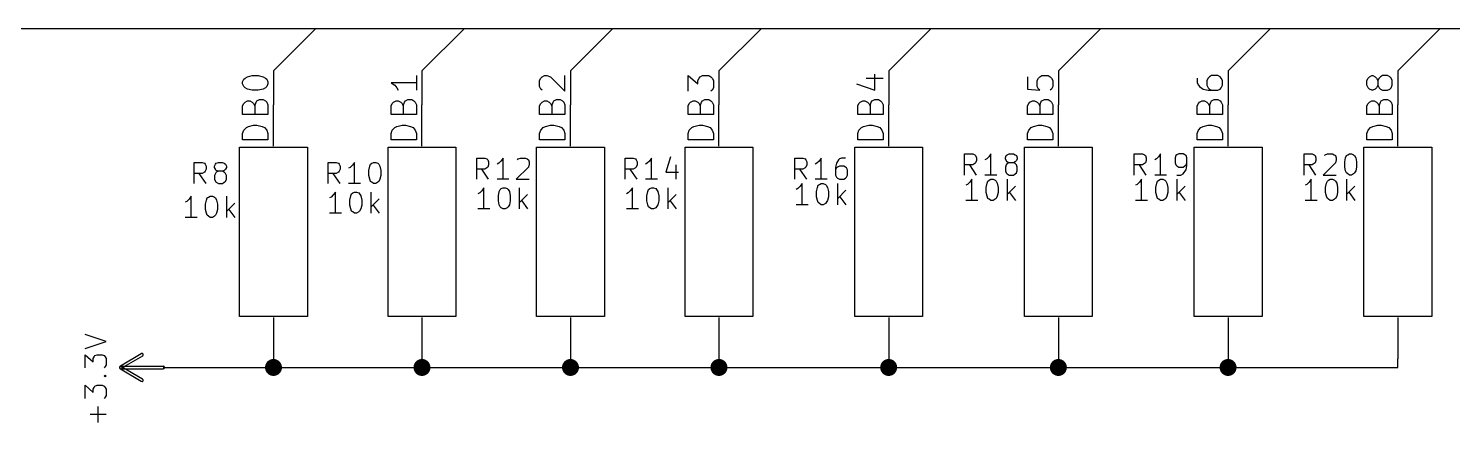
# Model space of a CAD drawing. Extents: x 12 to 829, y -582 to -12.
# Drawn here: x 135.2 to 220.4, y -56.6 to -33 of the extents above; entities that cross this region are included whole.
import ezdxf

# ---------------------------------------------------------------- set-up
doc = ezdxf.new("R2010")
doc.units = 0
doc.header["$MEASUREMENT"] = 0
doc.layers.add('BLACK', color=7, linetype='CONTINUOUS')

msp = doc.modelspace()

# ---------------------------------------------------------------- linework, layer by layer
at = {"layer": 'Black'}
for p, q in [((132.08, -33.02), (251.46, -33.02)), ((149.86, -35.56), (152.4, -33.02)), ((158.75, -35.56), (161.29, -33.02)), ((167.64, -35.56), (170.18, -33.02)), ((176.53, -35.56), (179.07, -33.02)), ((186.69, -35.56), (189.23, -33.02)), ((196.85, -35.56), (199.39, -33.02)), ((207.01, -35.56), (209.55, -33.02)), ((217.17, -35.56), (219.71, -33.02)), ((149.86, -35.56), (149.86, -37.592)), ((158.75, -35.56), (158.75, -37.592)), ((167.64, -35.56), (167.64, -37.592)), ((176.53, -35.56), (176.53, -37.592)), ((185.852, -36.7284), (185.852, -35.7632)), ((186.69, -35.56), (186.69, -37.592)), ((196.85, -35.56), (196.85, -37.592)), ((207.01, -35.56), (207.01, -37.592)), ((217.17, -35.56), (217.17, -37.592)), ((148.006, -36.2204), (148.082, -36.068)), ((148.006, -36.3474), (148.006, -36.2204)), ((148.082, -36.4998), (148.006, -36.3474)), ((148.082, -36.068), (148.158, -35.9918)), ((148.158, -36.576), (148.082, -36.4998)), ((148.158, -35.9918), (148.311, -35.9156)), ((148.311, -36.6522), (148.158, -36.576)), ((148.311, -35.9156), (148.59, -35.8394)), ((148.59, -36.7284), (148.311, -36.6522)), ((148.59, -35.8394), (148.946, -35.8394)), ((148.946, -35.8394), (149.25, -35.9156)), ((149.25, -36.6522), (148.946, -36.7284)), ((149.25, -35.9156), (149.377, -35.9918)), ((149.377, -36.576), (149.25, -36.6522)), ((149.377, -35.9918), (149.454, -36.068)), ((149.454, -36.4998), (149.377, -36.576)), ((149.454, -36.068), (149.53, -36.2204)), ((149.53, -36.3474), (149.454, -36.4998)), ((149.53, -36.2204), (149.53, -36.3474)), ((158.42, -36.2712), (156.896, -36.2712)), ((156.896, -36.2712), (157.124, -36.4236)), ((157.124, -36.4236), (157.251, -36.576)), ((157.251, -36.576), (157.328, -36.7284)), ((158.42, -35.8394), (158.42, -36.7284)), ((165.786, -36.1442), (165.862, -35.9918)), ((165.786, -36.4998), (165.786, -36.1442)), ((165.862, -36.6522), (165.786, -36.4998)), ((165.862, -35.9918), (165.938, -35.9156)), ((165.938, -36.7284), (165.862, -36.6522)), ((165.938, -35.9156), (166.091, -35.8394)), ((166.091, -35.8394), (166.218, -35.8394)), ((166.218, -35.8394), (166.446, -35.9156)), ((166.446, -35.9156), (167.31, -36.7792)), ((167.31, -36.7792), (167.31, -35.8394)), ((174.676, -36.7792), (174.676, -35.8394)), ((174.676, -35.8394), (175.26, -36.3474)), ((175.26, -36.1442), (175.336, -35.9918)), ((175.26, -36.3474), (175.26, -36.1442)), ((175.336, -35.9918), (175.412, -35.9156)), ((175.412, -35.9156), (175.539, -35.8394)), ((175.539, -35.8394), (175.92, -35.8394)), ((175.92, -35.8394), (176.047, -35.9156)), ((176.047, -35.9156), (176.124, -35.9918)), ((176.124, -35.9918), (176.2, -36.1442)), ((176.2, -36.576), (176.124, -36.7284)), ((176.2, -36.1442), (176.2, -36.576)), ((184.76, -36.3474), (185.852, -36.7284)), ((185.344, -35.9918), (186.36, -35.9918)), ((194.996, -35.9156), (194.996, -36.6522)), ((194.996, -36.6522), (195.732, -36.7284)), ((195.58, -36.1442), (195.656, -35.9918)), ((195.58, -36.4998), (195.58, -36.1442)), ((195.656, -36.6522), (195.58, -36.4998)), ((195.656, -35.9918), (195.732, -35.9156)), ((195.732, -36.7284), (195.656, -36.6522)), ((195.732, -35.9156), (195.859, -35.8394)), ((195.859, -35.8394), (196.24, -35.8394)), ((196.24, -35.8394), (196.367, -35.9156)), ((196.367, -35.9156), (196.444, -35.9918)), ((196.444, -36.6522), (196.367, -36.7284)), ((196.444, -35.9918), (196.52, -36.1442)), ((196.52, -36.4998), (196.444, -36.6522)), ((196.52, -36.1442), (196.52, -36.4998)), ((205.156, -35.9918), (205.156, -36.2712)), ((205.156, -36.2712), (205.232, -36.4236)), ((205.232, -36.4236), (205.308, -36.4998)), ((205.308, -36.4998), (205.511, -36.6522)), ((205.511, -36.6522), (205.816, -36.7284)), ((205.816, -35.9918), (205.74, -36.1442)), ((205.74, -36.1442), (205.74, -36.4236)), ((205.74, -36.4236), (205.816, -36.576)), ((205.892, -35.9156), (205.816, -35.9918)), ((205.816, -36.576), (205.892, -36.6522)), ((206.019, -35.8394), (205.892, -35.9156)), ((205.892, -36.6522), (206.019, -36.7284)), ((206.4, -35.8394), (206.019, -35.8394)), ((206.527, -35.9156), (206.4, -35.8394)), ((206.4, -36.7284), (206.527, -36.6522)), ((206.604, -35.9918), (206.527, -35.9156)), ((206.527, -36.6522), (206.604, -36.576)), ((206.68, -36.1442), (206.604, -35.9918)), ((206.604, -36.576), (206.68, -36.4236)), ((206.68, -36.4236), (206.68, -36.1442)), ((215.316, -36.1442), (215.392, -35.9918)), ((215.316, -36.4236), (215.316, -36.1442)), ((215.392, -36.576), (215.316, -36.4236)), ((215.392, -35.9918), (215.468, -35.9156)), ((215.468, -36.6522), (215.392, -36.576)), ((215.468, -35.9156), (215.621, -35.8394)), ((215.621, -36.7284), (215.468, -36.6522)), ((215.621, -35.8394), (215.671, -35.8394)), ((215.671, -35.8394), (215.824, -35.9156)), ((215.824, -36.6522), (215.671, -36.7284)), ((215.824, -35.9156), (215.9, -35.9918)), ((215.9, -36.576), (215.824, -36.6522)), ((215.9, -35.9918), (215.976, -36.1442)), ((215.976, -36.4236), (215.9, -36.576)), ((216.052, -35.9918), (215.976, -36.1442)), ((215.976, -36.1442), (215.976, -36.4236)), ((215.976, -36.4236), (216.052, -36.576)), ((216.129, -35.9156), (216.052, -35.9918)), ((216.052, -36.576), (216.129, -36.6522)), ((216.256, -35.8394), (216.129, -35.9156)), ((216.129, -36.6522), (216.256, -36.7284)), ((216.56, -35.8394), (216.256, -35.8394)), ((216.687, -35.9156), (216.56, -35.8394)), ((216.56, -36.7284), (216.687, -36.6522)), ((216.764, -35.9918), (216.687, -35.9156)), ((216.687, -36.6522), (216.764, -36.576)), ((216.84, -36.1442), (216.764, -35.9918)), ((216.764, -36.576), (216.84, -36.4236)), ((216.84, -36.4236), (216.84, -36.1442)), ((148.082, -37.5158), (148.158, -37.4396)), ((148.158, -37.4396), (148.311, -37.3634)), ((148.311, -37.3634), (148.438, -37.3634)), ((148.438, -37.3634), (148.59, -37.4396)), ((148.946, -36.7284), (148.59, -36.7284)), ((148.59, -37.4396), (148.666, -37.5158)), ((148.742, -37.6682), (148.819, -37.4396)), ((148.819, -37.4396), (148.869, -37.3634)), ((148.869, -37.3634), (149.022, -37.2872)), ((149.022, -37.2872), (149.25, -37.2872)), ((149.25, -37.2872), (149.377, -37.3634)), ((149.377, -37.3634), (149.454, -37.4396)), ((149.454, -37.4396), (149.53, -37.592)), ((156.972, -37.5158), (157.048, -37.4396)), ((157.048, -37.4396), (157.201, -37.3634)), ((157.201, -37.3634), (157.328, -37.3634)), ((157.328, -37.3634), (157.48, -37.4396)), ((157.48, -37.4396), (157.556, -37.5158)), ((157.632, -37.6682), (157.709, -37.4396)), ((157.709, -37.4396), (157.759, -37.3634)), ((157.759, -37.3634), (157.912, -37.2872)), ((157.912, -37.2872), (158.14, -37.2872)), ((158.14, -37.2872), (158.267, -37.3634)), ((158.267, -37.3634), (158.344, -37.4396)), ((158.344, -37.4396), (158.42, -37.592)), ((165.862, -37.5158), (165.938, -37.4396)), ((165.938, -37.4396), (166.091, -37.3634)), ((166.091, -37.3634), (166.218, -37.3634)), ((166.218, -37.3634), (166.37, -37.4396)), ((166.37, -37.4396), (166.446, -37.5158)), ((166.522, -37.6682), (166.599, -37.4396)), ((166.599, -37.4396), (166.649, -37.3634)), ((166.649, -37.3634), (166.802, -37.2872)), ((166.802, -37.2872), (167.03, -37.2872)), ((167.03, -37.2872), (167.157, -37.3634)), ((167.157, -37.3634), (167.234, -37.4396)), ((167.234, -37.4396), (167.31, -37.592)), ((174.752, -37.5158), (174.828, -37.4396)), ((174.828, -37.4396), (174.981, -37.3634)), ((174.981, -37.3634), (175.108, -37.3634)), ((175.108, -37.3634), (175.26, -37.4396)), ((175.26, -37.4396), (175.336, -37.5158)), ((175.412, -37.6682), (175.489, -37.4396)), ((175.489, -37.4396), (175.539, -37.3634)), ((175.539, -37.3634), (175.692, -37.2872)), ((175.692, -37.2872), (175.92, -37.2872)), ((175.92, -37.2872), (176.047, -37.3634)), ((176.124, -36.7284), (176.047, -36.7792)), ((176.047, -37.3634), (176.124, -37.4396)), ((176.124, -37.4396), (176.2, -37.592)), ((184.912, -37.5158), (184.988, -37.4396)), ((184.988, -37.4396), (185.141, -37.3634)), ((185.141, -37.3634), (185.268, -37.3634)), ((185.268, -37.3634), (185.42, -37.4396)), ((185.42, -37.4396), (185.496, -37.5158)), ((185.572, -37.6682), (185.649, -37.4396)), ((185.649, -37.4396), (185.699, -37.3634)), ((185.699, -37.3634), (185.852, -37.2872)), ((185.852, -37.2872), (186.08, -37.2872)), ((186.08, -37.2872), (186.207, -37.3634)), ((186.207, -37.3634), (186.284, -37.4396)), ((186.284, -37.4396), (186.36, -37.592)), ((195.072, -37.5158), (195.148, -37.4396)), ((195.148, -37.4396), (195.301, -37.3634)), ((195.301, -37.3634), (195.428, -37.3634)), ((195.428, -37.3634), (195.58, -37.4396)), ((195.58, -37.4396), (195.656, -37.5158)), ((195.732, -37.6682), (195.809, -37.4396)), ((195.809, -37.4396), (195.859, -37.3634)), ((195.859, -37.3634), (196.012, -37.2872)), ((196.012, -37.2872), (196.24, -37.2872)), ((196.24, -37.2872), (196.367, -37.3634)), ((196.367, -37.3634), (196.444, -37.4396)), ((196.444, -37.4396), (196.52, -37.592)), ((205.232, -37.5158), (205.308, -37.4396)), ((205.308, -37.4396), (205.461, -37.3634)), ((205.461, -37.3634), (205.588, -37.3634)), ((205.588, -37.3634), (205.74, -37.4396)), ((205.74, -37.4396), (205.816, -37.5158)), ((205.816, -36.7284), (206.4, -36.7284)), ((205.892, -37.6682), (205.969, -37.4396)), ((205.969, -37.4396), (206.019, -37.3634)), ((206.019, -37.3634), (206.172, -37.2872)), ((206.172, -37.2872), (206.4, -37.2872)), ((206.4, -37.2872), (206.527, -37.3634)), ((206.527, -37.3634), (206.604, -37.4396)), ((206.604, -37.4396), (206.68, -37.592)), ((215.392, -37.5158), (215.468, -37.4396)), ((215.468, -37.4396), (215.621, -37.3634)), ((215.671, -36.7284), (215.621, -36.7284)), ((215.621, -37.3634), (215.748, -37.3634)), ((215.748, -37.3634), (215.9, -37.4396)), ((215.9, -37.4396), (215.976, -37.5158)), ((216.052, -37.6682), (216.129, -37.4396)), ((216.129, -37.4396), (216.179, -37.3634)), ((216.179, -37.3634), (216.332, -37.2872)), ((216.256, -36.7284), (216.56, -36.7284)), ((216.332, -37.2872), (216.56, -37.2872)), ((216.56, -37.2872), (216.687, -37.3634)), ((216.687, -37.3634), (216.764, -37.4396)), ((216.764, -37.4396), (216.84, -37.592)), ((148.006, -37.6682), (148.082, -37.5158)), ((148.006, -38.1762), (148.006, -37.6682)), ((149.53, -38.1762), (148.006, -38.1762)), ((148.666, -37.5158), (148.742, -37.6682)), ((148.742, -37.6682), (148.742, -38.1762)), ((149.53, -37.592), (149.53, -38.1762)), ((149.86, -40.0812), (149.86, -37.592)), ((156.896, -37.6682), (156.972, -37.5158)), ((156.896, -38.1762), (156.896, -37.6682)), ((158.42, -38.1762), (156.896, -38.1762)), ((157.556, -37.5158), (157.632, -37.6682)), ((157.632, -37.6682), (157.632, -38.1762)), ((158.42, -37.592), (158.42, -38.1762)), ((158.75, -40.0812), (158.75, -37.592)), ((165.786, -37.6682), (165.862, -37.5158)), ((165.786, -38.1762), (165.786, -37.6682)), ((167.31, -38.1762), (165.786, -38.1762)), ((166.446, -37.5158), (166.522, -37.6682)), ((166.522, -37.6682), (166.522, -38.1762)), ((167.31, -37.592), (167.31, -38.1762)), ((167.64, -40.0812), (167.64, -37.592)), ((174.676, -37.6682), (174.752, -37.5158)), ((174.676, -38.1762), (174.676, -37.6682)), ((176.2, -38.1762), (174.676, -38.1762)), ((175.336, -37.5158), (175.412, -37.6682)), ((175.412, -37.6682), (175.412, -38.1762)), ((176.2, -37.592), (176.2, -38.1762)), ((176.53, -40.0812), (176.53, -37.592)), ((184.836, -37.6682), (184.912, -37.5158)), ((184.836, -38.1762), (184.836, -37.6682)), ((186.36, -38.1762), (184.836, -38.1762)), ((185.496, -37.5158), (185.572, -37.6682)), ((185.572, -37.6682), (185.572, -38.1762)), ((186.36, -37.592), (186.36, -38.1762)), ((186.69, -40.0812), (186.69, -37.592)), ((194.996, -37.6682), (195.072, -37.5158)), ((194.996, -38.1762), (194.996, -37.6682)), ((196.52, -38.1762), (194.996, -38.1762)), ((195.656, -37.5158), (195.732, -37.6682)), ((195.732, -37.6682), (195.732, -38.1762)), ((196.52, -37.592), (196.52, -38.1762)), ((196.85, -40.0812), (196.85, -37.592)), ((205.156, -37.6682), (205.232, -37.5158)), ((205.156, -38.1762), (205.156, -37.6682)), ((206.68, -38.1762), (205.156, -38.1762)), ((205.816, -37.5158), (205.892, -37.6682)), ((205.892, -37.6682), (205.892, -38.1762)), ((206.68, -37.592), (206.68, -38.1762)), ((207.01, -40.0812), (207.01, -37.592)), ((215.316, -37.6682), (215.392, -37.5158)), ((215.316, -38.1762), (215.316, -37.6682)), ((216.84, -38.1762), (215.316, -38.1762)), ((215.976, -37.5158), (216.052, -37.6682)), ((216.052, -37.6682), (216.052, -38.1762)), ((216.84, -37.592), (216.84, -38.1762)), ((217.17, -40.0812), (217.17, -37.592)), ((148.006, -39.3192), (148.082, -39.116)), ((148.082, -39.116), (148.234, -38.9636)), ((148.234, -38.9636), (148.361, -38.8874)), ((148.361, -38.8874), (148.666, -38.8112)), ((148.666, -38.8112), (148.869, -38.8112)), ((148.869, -38.8112), (149.174, -38.8874)), ((149.174, -38.8874), (149.327, -38.9636)), ((149.327, -38.9636), (149.454, -39.116)), ((149.454, -39.116), (149.53, -39.3192)), ((156.896, -39.3192), (156.972, -39.116)), ((156.972, -39.116), (157.124, -38.9636)), ((157.124, -38.9636), (157.251, -38.8874)), ((157.251, -38.8874), (157.556, -38.8112)), ((157.556, -38.8112), (157.759, -38.8112)), ((157.759, -38.8112), (158.064, -38.8874)), ((158.064, -38.8874), (158.217, -38.9636)), ((158.217, -38.9636), (158.344, -39.116)), ((158.344, -39.116), (158.42, -39.3192)), ((165.786, -39.3192), (165.862, -39.116)), ((165.862, -39.116), (166.014, -38.9636)), ((166.014, -38.9636), (166.141, -38.8874)), ((166.141, -38.8874), (166.446, -38.8112)), ((166.446, -38.8112), (166.649, -38.8112)), ((166.649, -38.8112), (166.954, -38.8874)), ((166.954, -38.8874), (167.107, -38.9636)), ((167.107, -38.9636), (167.234, -39.116)), ((167.234, -39.116), (167.31, -39.3192)), ((174.676, -39.3192), (174.752, -39.116)), ((174.752, -39.116), (174.904, -38.9636)), ((174.904, -38.9636), (175.031, -38.8874)), ((175.031, -38.8874), (175.336, -38.8112)), ((175.336, -38.8112), (175.539, -38.8112)), ((175.539, -38.8112), (175.844, -38.8874)), ((175.844, -38.8874), (175.997, -38.9636)), ((175.997, -38.9636), (176.124, -39.116)), ((176.124, -39.116), (176.2, -39.3192)), ((184.836, -39.3192), (184.912, -39.116)), ((184.912, -39.116), (185.064, -38.9636)), ((185.064, -38.9636), (185.191, -38.8874)), ((185.191, -38.8874), (185.496, -38.8112)), ((185.496, -38.8112), (185.699, -38.8112)), ((185.699, -38.8112), (186.004, -38.8874)), ((186.004, -38.8874), (186.157, -38.9636)), ((186.157, -38.9636), (186.284, -39.116)), ((186.284, -39.116), (186.36, -39.3192)), ((194.996, -39.3192), (195.072, -39.116)), ((195.072, -39.116), (195.224, -38.9636)), ((195.224, -38.9636), (195.351, -38.8874)), ((195.351, -38.8874), (195.656, -38.8112)), ((195.656, -38.8112), (195.859, -38.8112)), ((195.859, -38.8112), (196.164, -38.8874)), ((196.164, -38.8874), (196.317, -38.9636)), ((196.317, -38.9636), (196.444, -39.116)), ((196.444, -39.116), (196.52, -39.3192)), ((205.156, -39.3192), (205.232, -39.116)), ((205.232, -39.116), (205.384, -38.9636)), ((205.384, -38.9636), (205.511, -38.8874)), ((205.511, -38.8874), (205.816, -38.8112)), ((205.816, -38.8112), (206.019, -38.8112)), ((206.019, -38.8112), (206.324, -38.8874)), ((206.324, -38.8874), (206.477, -38.9636)), ((206.477, -38.9636), (206.604, -39.116)), ((206.604, -39.116), (206.68, -39.3192)), ((215.316, -39.3192), (215.392, -39.116)), ((215.392, -39.116), (215.544, -38.9636)), ((215.544, -38.9636), (215.671, -38.8874)), ((215.671, -38.8874), (215.976, -38.8112)), ((215.976, -38.8112), (216.179, -38.8112)), ((216.179, -38.8112), (216.484, -38.8874)), ((216.484, -38.8874), (216.637, -38.9636)), ((216.637, -38.9636), (216.764, -39.116)), ((216.764, -39.116), (216.84, -39.3192)), ((148.006, -39.7002), (148.006, -39.3192)), ((149.53, -39.7002), (148.006, -39.7002)), ((149.53, -39.3192), (149.53, -39.7002)), ((156.896, -39.7002), (156.896, -39.3192)), ((158.42, -39.7002), (156.896, -39.7002)), ((158.42, -39.3192), (158.42, -39.7002)), ((165.786, -39.7002), (165.786, -39.3192)), ((167.31, -39.7002), (165.786, -39.7002)), ((167.31, -39.3192), (167.31, -39.7002)), ((174.676, -39.7002), (174.676, -39.3192)), ((176.2, -39.7002), (174.676, -39.7002)), ((176.2, -39.3192), (176.2, -39.7002)), ((184.836, -39.7002), (184.836, -39.3192)), ((186.36, -39.7002), (184.836, -39.7002)), ((186.36, -39.3192), (186.36, -39.7002)), ((194.996, -39.7002), (194.996, -39.3192)), ((196.52, -39.7002), (194.996, -39.7002)), ((196.52, -39.3192), (196.52, -39.7002)), ((205.156, -39.7002), (205.156, -39.3192)), ((206.68, -39.7002), (205.156, -39.7002)), ((206.68, -39.3192), (206.68, -39.7002)), ((215.316, -39.7002), (215.316, -39.3192)), ((216.84, -39.7002), (215.316, -39.7002)), ((216.84, -39.3192), (216.84, -39.7002)), ((147.828, -50.292), (147.828, -40.132)), ((147.828, -40.132), (151.892, -40.132)), ((151.892, -40.132), (151.892, -50.292)), ((156.718, -50.292), (156.718, -40.132)), ((156.718, -40.132), (160.782, -40.132)), ((160.782, -40.132), (160.782, -50.292)), ((162.027, -42.0624), (162.027, -40.7924)), ((162.027, -40.7924), (162.509, -40.7924)), ((162.509, -40.7924), (162.636, -40.8432)), ((162.636, -40.8432), (162.687, -40.894)), ((162.687, -40.894), (162.738, -41.021)), ((163.601, -40.7924), (163.474, -40.9702)), ((163.601, -42.0624), (163.601, -40.7924)), ((164.465, -40.894), (164.516, -40.8432)), ((164.516, -40.8432), (164.643, -40.7924)), ((164.643, -40.7924), (164.948, -40.7924)), ((164.948, -40.7924), (165.049, -40.8432)), ((165.049, -40.8432), (165.125, -40.894)), ((165.125, -40.894), (165.176, -41.021)), ((165.608, -50.292), (165.608, -40.132)), ((165.608, -40.132), (169.672, -40.132)), ((169.672, -40.132), (169.672, -50.292)), ((170.917, -42.0624), (170.917, -40.7924)), ((170.917, -40.7924), (171.399, -40.7924)), ((171.399, -40.7924), (171.526, -40.8432)), ((171.526, -40.8432), (171.577, -40.894)), ((171.577, -40.894), (171.628, -41.021)), ((172.491, -40.7924), (172.364, -40.9702)), ((172.491, -42.0624), (172.491, -40.7924)), ((173.634, -40.7162), (173.355, -41.6306)), ((174.498, -50.292), (174.498, -40.132)), ((174.498, -40.132), (178.562, -40.132)), ((178.562, -40.132), (178.562, -50.292)), ((181.077, -42.0624), (181.077, -40.7924)), ((181.077, -40.7924), (181.559, -40.7924)), ((181.559, -40.7924), (181.686, -40.8432)), ((181.686, -40.8432), (181.737, -40.894)), ((181.737, -40.894), (181.788, -41.021)), ((182.651, -40.7924), (182.524, -40.9702)), ((182.651, -42.0624), (182.651, -40.7924)), ((183.693, -40.894), (183.566, -41.0972)), ((183.744, -40.8432), (183.693, -40.894)), ((183.871, -40.7924), (183.744, -40.8432)), ((184.099, -40.7924), (183.871, -40.7924)), ((184.658, -50.292), (184.658, -40.132)), ((184.658, -40.132), (188.722, -40.132)), ((188.722, -40.132), (188.722, -50.292)), ((191.237, -41.8084), (191.237, -40.5384)), ((191.237, -40.5384), (191.719, -40.5384)), ((191.719, -40.5384), (191.846, -40.5892)), ((191.846, -40.5892), (191.897, -40.64)), ((191.897, -40.64), (191.948, -40.767)), ((191.948, -40.767), (191.948, -40.9448)), ((192.557, -40.8432), (192.456, -40.894)), ((192.684, -40.7162), (192.557, -40.8432)), ((192.811, -40.5384), (192.684, -40.7162)), ((192.811, -41.8084), (192.811, -40.5384)), ((193.675, -40.767), (193.726, -40.64)), ((193.675, -40.8432), (193.675, -40.767)), ((193.726, -40.9448), (193.675, -40.8432)), ((193.726, -40.64), (193.777, -40.5892)), ((193.777, -40.5892), (193.904, -40.5384)), ((193.904, -40.5384), (194.158, -40.5384)), ((194.158, -40.5384), (194.259, -40.5892)), ((194.259, -40.5892), (194.335, -40.64)), ((194.335, -40.64), (194.386, -40.767)), ((194.386, -40.8432), (194.335, -40.9448)), ((194.386, -40.767), (194.386, -40.8432)), ((194.818, -50.292), (194.818, -40.132)), ((194.818, -40.132), (198.882, -40.132)), ((198.882, -40.132), (198.882, -50.292)), ((201.397, -41.8084), (201.397, -40.5384)), ((201.397, -40.5384), (201.879, -40.5384)), ((201.879, -40.5384), (202.006, -40.5892)), ((202.006, -40.5892), (202.057, -40.64)), ((202.057, -40.64), (202.108, -40.767)), ((202.108, -40.767), (202.108, -40.9448)), ((202.717, -40.8432), (202.616, -40.894)), ((202.844, -40.7162), (202.717, -40.8432)), ((202.971, -40.5384), (202.844, -40.7162)), ((202.971, -41.8084), (202.971, -40.5384)), ((203.886, -40.64), (203.835, -40.767)), ((203.835, -40.767), (203.835, -41.0718)), ((203.937, -40.5892), (203.886, -40.64)), ((204.064, -40.5384), (203.937, -40.5892)), ((204.318, -40.5384), (204.064, -40.5384)), ((204.419, -40.5892), (204.318, -40.5384)), ((204.495, -40.64), (204.419, -40.5892)), ((204.546, -40.767), (204.495, -40.64)), ((204.546, -41.2496), (204.546, -40.767)), ((204.978, -50.292), (204.978, -40.132)), ((204.978, -40.132), (209.042, -40.132)), ((209.042, -40.132), (209.042, -50.292)), ((211.557, -41.8084), (211.557, -40.5384)), ((211.557, -40.5384), (212.039, -40.5384)), ((212.039, -40.5384), (212.166, -40.5892)), ((212.166, -40.5892), (212.217, -40.64)), ((212.217, -40.64), (212.268, -40.767)), ((212.268, -40.767), (212.268, -40.9448)), ((212.776, -40.64), (212.827, -40.5892)), ((212.827, -40.5892), (212.954, -40.5384)), ((212.954, -40.5384), (213.258, -40.5384)), ((213.258, -40.5384), (213.36, -40.5892)), ((213.36, -40.5892), (213.436, -40.64)), ((213.436, -40.64), (213.487, -40.767)), ((213.487, -40.894), (213.436, -41.0718)), ((213.487, -40.767), (213.487, -40.894)), ((213.995, -41.021), (214.046, -40.767)), ((214.046, -40.767), (214.097, -40.64)), ((214.097, -40.64), (214.173, -40.5892)), ((214.173, -40.5892), (214.274, -40.5384)), ((214.274, -40.5384), (214.401, -40.5384)), ((214.401, -40.5384), (214.528, -40.5892)), ((214.528, -40.5892), (214.579, -40.64)), ((214.579, -40.64), (214.655, -40.767)), ((214.655, -40.767), (214.706, -41.021)), ((215.138, -50.292), (215.138, -40.132)), ((215.138, -40.132), (219.202, -40.132)), ((219.202, -40.132), (219.202, -50.292)), ((145.11, -42.3164), (145.11, -41.0464)), ((145.11, -41.0464), (145.593, -41.0464)), ((145.593, -41.7068), (145.11, -41.7068)), ((145.821, -42.3164), (145.415, -41.7068)), ((145.593, -41.0464), (145.72, -41.0972)), ((145.72, -41.6306), (145.593, -41.7068)), ((145.72, -41.0972), (145.771, -41.148)), ((145.771, -41.5798), (145.72, -41.6306)), ((145.771, -41.148), (145.821, -41.275)), ((145.821, -41.4528), (145.771, -41.5798)), ((145.821, -41.275), (145.821, -41.4528)), ((146.329, -41.275), (146.38, -41.148)), ((146.329, -41.3512), (146.329, -41.275)), ((146.38, -41.4528), (146.329, -41.3512)), ((146.38, -41.7068), (146.329, -41.8338)), ((146.38, -41.148), (146.431, -41.0972)), ((146.431, -41.529), (146.38, -41.4528)), ((146.431, -41.6306), (146.38, -41.7068)), ((146.431, -41.0972), (146.558, -41.0464)), ((146.558, -41.5798), (146.431, -41.529)), ((146.558, -41.5798), (146.431, -41.6306)), ((146.558, -41.0464), (146.812, -41.0464)), ((146.812, -41.5798), (146.558, -41.5798)), ((146.812, -41.0464), (146.914, -41.0972)), ((146.914, -41.529), (146.812, -41.5798)), ((146.914, -41.6306), (146.812, -41.5798)), ((146.914, -41.0972), (146.99, -41.148)), ((146.99, -41.4528), (146.914, -41.529)), ((146.99, -41.7068), (146.914, -41.6306)), ((146.99, -41.148), (147.041, -41.275)), ((147.041, -41.3512), (146.99, -41.4528)), ((147.041, -41.8338), (146.99, -41.7068)), ((147.041, -41.275), (147.041, -41.3512)), ((153.137, -42.3164), (153.137, -41.0464)), ((153.137, -41.0464), (153.619, -41.0464)), ((153.619, -41.7068), (153.137, -41.7068)), ((153.848, -42.3164), (153.441, -41.7068)), ((153.619, -41.0464), (153.746, -41.0972)), ((153.746, -41.6306), (153.619, -41.7068)), ((153.746, -41.0972), (153.797, -41.148)), ((153.797, -41.5798), (153.746, -41.6306)), ((153.797, -41.148), (153.848, -41.275)), ((153.848, -41.4528), (153.797, -41.5798)), ((153.848, -41.275), (153.848, -41.4528)), ((154.457, -41.3512), (154.356, -41.402)), ((154.584, -41.2242), (154.457, -41.3512)), ((154.711, -41.0464), (154.584, -41.2242)), ((154.711, -42.3164), (154.711, -41.0464)), ((155.575, -41.529), (155.626, -41.275)), ((155.575, -41.8338), (155.575, -41.529)), ((155.626, -41.275), (155.677, -41.148)), ((155.677, -41.148), (155.753, -41.0972)), ((155.753, -41.0972), (155.854, -41.0464)), ((155.854, -41.0464), (155.981, -41.0464)), ((155.981, -41.0464), (156.108, -41.0972)), ((156.108, -41.0972), (156.159, -41.148)), ((156.159, -41.148), (156.235, -41.275)), ((156.235, -41.275), (156.286, -41.529)), ((156.286, -41.529), (156.286, -41.8338)), ((162.509, -41.4528), (162.027, -41.4528)), ((162.738, -42.0624), (162.331, -41.4528)), ((162.636, -41.3766), (162.509, -41.4528)), ((162.687, -41.3258), (162.636, -41.3766)), ((162.738, -41.1988), (162.687, -41.3258)), ((162.738, -41.021), (162.738, -41.1988)), ((163.347, -41.0972), (163.246, -41.148)), ((163.474, -40.9702), (163.347, -41.0972)), ((165.125, -41.3258), (164.389, -42.0624)), ((165.176, -41.148), (165.125, -41.3258)), ((165.176, -41.021), (165.176, -41.148)), ((171.399, -41.4528), (170.917, -41.4528)), ((171.628, -42.0624), (171.221, -41.4528)), ((171.526, -41.3766), (171.399, -41.4528)), ((171.577, -41.3258), (171.526, -41.3766)), ((171.628, -41.1988), (171.577, -41.3258)), ((171.628, -41.021), (171.628, -41.1988)), ((172.237, -41.0972), (172.136, -41.148)), ((172.364, -40.9702), (172.237, -41.0972)), ((173.355, -41.6306), (174.117, -41.6306)), ((173.939, -41.1988), (173.939, -42.0624)), ((181.559, -41.4528), (181.077, -41.4528)), ((181.788, -42.0624), (181.381, -41.4528)), ((181.686, -41.3766), (181.559, -41.4528)), ((181.737, -41.3258), (181.686, -41.3766)), ((181.788, -41.1988), (181.737, -41.3258)), ((181.788, -41.021), (181.788, -41.1988)), ((182.397, -41.0972), (182.296, -41.148)), ((182.524, -40.9702), (182.397, -41.0972)), ((183.566, -41.0972), (183.515, -41.3258)), ((183.515, -41.3258), (183.515, -41.8084)), ((183.566, -41.3766), (183.515, -41.5036)), ((183.617, -41.3258), (183.566, -41.3766)), ((183.744, -41.275), (183.617, -41.3258)), ((183.998, -41.275), (183.744, -41.275)), ((184.099, -41.3258), (183.998, -41.275)), ((184.175, -41.3766), (184.099, -41.3258)), ((184.226, -41.5036), (184.175, -41.3766)), ((184.226, -41.8084), (184.226, -41.5036)), ((191.719, -41.1988), (191.237, -41.1988)), ((191.948, -41.8084), (191.541, -41.1988)), ((191.846, -41.1226), (191.719, -41.1988)), ((191.897, -41.0718), (191.846, -41.1226)), ((191.948, -40.9448), (191.897, -41.0718)), ((193.726, -41.1988), (193.675, -41.3258)), ((193.675, -41.3258), (193.675, -41.5544)), ((193.675, -41.5544), (193.726, -41.6814)), ((193.777, -41.021), (193.726, -40.9448)), ((193.777, -41.1226), (193.726, -41.1988)), ((193.726, -41.6814), (193.777, -41.7322)), ((193.904, -41.0718), (193.777, -41.021)), ((193.904, -41.0718), (193.777, -41.1226)), ((193.777, -41.7322), (193.904, -41.8084)), ((194.158, -41.0718), (193.904, -41.0718)), ((194.259, -41.021), (194.158, -41.0718)), ((194.259, -41.1226), (194.158, -41.0718)), ((194.158, -41.8084), (194.259, -41.7322)), ((194.335, -40.9448), (194.259, -41.021)), ((194.335, -41.1988), (194.259, -41.1226)), ((194.259, -41.7322), (194.335, -41.6814)), ((194.386, -41.3258), (194.335, -41.1988)), ((194.335, -41.6814), (194.386, -41.5544)), ((194.386, -41.5544), (194.386, -41.3258)), ((201.879, -41.1988), (201.397, -41.1988)), ((202.108, -41.8084), (201.701, -41.1988)), ((202.006, -41.1226), (201.879, -41.1988)), ((202.057, -41.0718), (202.006, -41.1226)), ((202.108, -40.9448), (202.057, -41.0718)), ((203.835, -41.0718), (203.886, -41.1988)), ((203.886, -41.1988), (203.937, -41.2496)), ((203.937, -41.2496), (204.064, -41.3258)), ((204.064, -41.3258), (204.318, -41.3258)), ((204.191, -41.8084), (204.318, -41.7322)), ((204.318, -41.3258), (204.419, -41.2496)), ((204.318, -41.7322), (204.368, -41.6814)), ((204.368, -41.6814), (204.495, -41.5036)), ((204.419, -41.2496), (204.495, -41.1988)), ((204.495, -41.1988), (204.546, -41.0718)), ((204.495, -41.5036), (204.546, -41.2496)), ((212.039, -41.1988), (211.557, -41.1988)), ((212.268, -41.8084), (211.861, -41.1988)), ((212.166, -41.1226), (212.039, -41.1988)), ((212.217, -41.0718), (212.166, -41.1226)), ((212.268, -40.9448), (212.217, -41.0718)), ((213.436, -41.0718), (212.7, -41.8084)), ((213.995, -41.3258), (213.995, -41.021)), ((214.046, -41.5544), (213.995, -41.3258)), ((214.097, -41.6814), (214.046, -41.5544)), ((214.173, -41.7322), (214.097, -41.6814)), ((214.274, -41.8084), (214.173, -41.7322)), ((214.528, -41.7322), (214.401, -41.8084)), ((214.579, -41.6814), (214.528, -41.7322)), ((214.655, -41.5544), (214.579, -41.6814)), ((214.706, -41.3258), (214.655, -41.5544)), ((214.706, -41.021), (214.706, -41.3258)), ((146.329, -41.8338), (146.329, -42.0624)), ((146.329, -42.0624), (146.38, -42.1894)), ((146.38, -42.1894), (146.431, -42.2402)), ((146.431, -42.2402), (146.558, -42.3164)), ((146.558, -42.3164), (146.812, -42.3164)), ((146.812, -42.3164), (146.914, -42.2402)), ((146.914, -42.2402), (146.99, -42.1894)), ((146.99, -42.1894), (147.041, -42.0624)), ((147.041, -42.0624), (147.041, -41.8338)), ((155.067, -42.3164), (154.356, -42.3164)), ((155.626, -42.0624), (155.575, -41.8338)), ((155.677, -42.1894), (155.626, -42.0624)), ((155.753, -42.2402), (155.677, -42.1894)), ((155.854, -42.3164), (155.753, -42.2402)), ((155.981, -42.3164), (155.854, -42.3164)), ((156.108, -42.2402), (155.981, -42.3164)), ((156.159, -42.1894), (156.108, -42.2402)), ((156.235, -42.0624), (156.159, -42.1894)), ((156.286, -41.8338), (156.235, -42.0624)), ((162.458, -42.5704), (162.331, -42.7482)), ((162.458, -43.8404), (162.458, -42.5704)), ((163.957, -42.0624), (163.246, -42.0624)), ((163.424, -42.672), (163.5, -42.6212)), ((163.5, -42.6212), (163.601, -42.5704)), ((163.601, -42.5704), (163.728, -42.5704)), ((163.728, -42.5704), (163.855, -42.6212)), ((163.855, -42.6212), (163.906, -42.672)), ((164.389, -42.0624), (165.176, -42.0624)), ((164.592, -43.8404), (164.592, -42.5704)), ((171.348, -42.5704), (171.221, -42.7482)), ((171.348, -43.8404), (171.348, -42.5704)), ((172.847, -42.0624), (172.136, -42.0624)), ((172.314, -42.672), (172.39, -42.6212)), ((172.39, -42.6212), (172.491, -42.5704)), ((172.491, -42.5704), (172.618, -42.5704)), ((172.618, -42.5704), (172.745, -42.6212)), ((172.745, -42.6212), (172.796, -42.672)), ((173.482, -43.8404), (173.482, -42.5704)), ((181.254, -42.6212), (181.153, -42.672)), ((181.381, -42.4942), (181.254, -42.6212)), ((181.508, -42.3164), (181.381, -42.4942)), ((181.508, -43.5864), (181.508, -42.3164)), ((183.007, -42.0624), (182.296, -42.0624)), ((182.372, -42.799), (182.423, -42.545)), ((182.423, -42.545), (182.474, -42.418)), ((182.474, -42.418), (182.55, -42.3672)), ((182.55, -42.3672), (182.651, -42.3164)), ((182.651, -42.3164), (182.778, -42.3164)), ((182.778, -42.3164), (182.905, -42.3672)), ((182.905, -42.3672), (182.956, -42.418)), ((182.956, -42.418), (183.032, -42.545)), ((183.032, -42.545), (183.083, -42.799)), ((183.515, -41.8084), (183.566, -41.9354)), ((183.566, -41.9354), (183.617, -41.9862)), ((183.617, -41.9862), (183.744, -42.0624)), ((183.642, -43.5864), (183.642, -42.3164)), ((183.744, -42.0624), (183.998, -42.0624)), ((183.998, -42.0624), (184.099, -41.9862)), ((184.099, -41.9862), (184.175, -41.9354)), ((184.175, -41.9354), (184.226, -41.8084)), ((191.414, -42.3672), (191.313, -42.418)), ((191.541, -42.2402), (191.414, -42.3672)), ((191.668, -42.0624), (191.541, -42.2402)), ((191.668, -43.3324), (191.668, -42.0624)), ((193.167, -41.8084), (192.456, -41.8084)), ((192.532, -42.545), (192.583, -42.291)), ((192.532, -42.8498), (192.532, -42.545)), ((192.583, -42.291), (192.634, -42.164)), ((192.634, -42.164), (192.71, -42.1132)), ((192.71, -42.1132), (192.811, -42.0624)), ((192.811, -42.0624), (192.938, -42.0624)), ((192.938, -42.0624), (193.065, -42.1132)), ((193.065, -42.1132), (193.116, -42.164)), ((193.116, -42.164), (193.192, -42.291)), ((193.192, -42.291), (193.243, -42.545)), ((193.243, -42.545), (193.243, -42.8498)), ((193.802, -43.3324), (193.802, -42.0624)), ((194.285, -42.4688), (193.802, -42.9514)), ((193.904, -41.8084), (194.158, -41.8084)), ((201.574, -42.3672), (201.473, -42.418)), ((201.701, -42.2402), (201.574, -42.3672)), ((201.828, -42.0624), (201.701, -42.2402)), ((201.828, -43.3324), (201.828, -42.0624)), ((203.327, -41.8084), (202.616, -41.8084)), ((202.692, -42.545), (202.743, -42.291)), ((202.692, -42.8498), (202.692, -42.545)), ((202.743, -42.291), (202.794, -42.164)), ((202.794, -42.164), (202.87, -42.1132)), ((202.87, -42.1132), (202.971, -42.0624)), ((202.971, -42.0624), (203.098, -42.0624)), ((203.098, -42.0624), (203.225, -42.1132)), ((203.225, -42.1132), (203.276, -42.164)), ((203.276, -42.164), (203.352, -42.291)), ((203.352, -42.291), (203.403, -42.545)), ((203.403, -42.545), (203.403, -42.8498)), ((203.937, -41.8084), (204.191, -41.8084)), ((203.962, -43.3324), (203.962, -42.0624)), ((204.445, -42.4688), (203.962, -42.9514)), ((211.734, -42.3672), (211.633, -42.418)), ((211.861, -42.2402), (211.734, -42.3672)), ((211.988, -42.0624), (211.861, -42.2402)), ((211.988, -43.3324), (211.988, -42.0624)), ((212.7, -41.8084), (213.487, -41.8084)), ((212.852, -42.545), (212.903, -42.291)), ((212.852, -42.8498), (212.852, -42.545)), ((212.903, -42.291), (212.954, -42.164)), ((212.954, -42.164), (213.03, -42.1132)), ((213.03, -42.1132), (213.131, -42.0624)), ((213.131, -42.0624), (213.258, -42.0624)), ((213.258, -42.0624), (213.385, -42.1132)), ((213.385, -42.1132), (213.436, -42.164)), ((213.436, -42.164), (213.512, -42.291)), ((213.512, -42.291), (213.563, -42.545)), ((213.563, -42.545), (213.563, -42.8498)), ((214.122, -43.3324), (214.122, -42.0624)), ((214.605, -42.4688), (214.122, -42.9514)), ((214.401, -41.8084), (214.274, -41.8084)), ((144.678, -43.3832), (144.577, -43.434)), ((144.805, -43.2562), (144.678, -43.3832)), ((144.932, -43.0784), (144.805, -43.2562)), ((144.932, -44.3484), (144.932, -43.0784)), ((145.796, -43.561), (145.847, -43.307)), ((145.847, -43.307), (145.898, -43.18)), ((145.898, -43.18), (145.974, -43.1292)), ((145.974, -43.1292), (146.075, -43.0784)), ((146.075, -43.0784), (146.202, -43.0784)), ((146.202, -43.0784), (146.329, -43.1292)), ((146.329, -43.1292), (146.38, -43.18)), ((146.38, -43.18), (146.456, -43.307)), ((146.456, -43.307), (146.507, -43.561)), ((147.066, -44.3484), (147.066, -43.0784)), ((153.314, -43.1292), (153.213, -43.18)), ((153.441, -43.0022), (153.314, -43.1292)), ((153.568, -42.8244), (153.441, -43.0022)), ((153.568, -44.0944), (153.568, -42.8244)), ((154.432, -43.307), (154.483, -43.053)), ((154.432, -43.6118), (154.432, -43.307)), ((154.483, -43.053), (154.534, -42.926)), ((154.534, -42.926), (154.61, -42.8752)), ((154.61, -42.8752), (154.711, -42.8244)), ((154.711, -42.8244), (154.838, -42.8244)), ((154.838, -42.8244), (154.965, -42.8752)), ((154.965, -42.8752), (155.016, -42.926)), ((155.016, -42.926), (155.092, -43.053)), ((155.092, -43.053), (155.143, -43.307)), ((155.143, -43.307), (155.143, -43.6118)), ((155.702, -44.0944), (155.702, -42.8244)), ((156.185, -43.2308), (155.702, -43.7134)), ((162.204, -42.8752), (162.103, -42.926)), ((162.331, -42.7482), (162.204, -42.8752)), ((163.322, -43.053), (163.373, -42.799)), ((163.322, -43.3578), (163.322, -43.053)), ((163.373, -43.5864), (163.322, -43.3578)), ((163.373, -42.799), (163.424, -42.672)), ((163.906, -42.672), (163.982, -42.799)), ((163.982, -42.799), (164.033, -43.053)), ((164.033, -43.3578), (163.982, -43.5864)), ((164.033, -43.053), (164.033, -43.3578)), ((165.075, -42.9768), (164.592, -43.4594)), ((164.719, -43.3578), (165.075, -43.8404)), ((171.094, -42.8752), (170.993, -42.926)), ((171.221, -42.7482), (171.094, -42.8752)), ((172.212, -43.053), (172.263, -42.799)), ((172.212, -43.3578), (172.212, -43.053)), ((172.263, -43.5864), (172.212, -43.3578)), ((172.263, -42.799), (172.314, -42.672)), ((172.796, -42.672), (172.872, -42.799)), ((172.872, -42.799), (172.923, -43.053)), ((172.923, -43.3578), (172.872, -43.5864)), ((172.923, -43.053), (172.923, -43.3578)), ((173.965, -42.9768), (173.482, -43.4594)), ((173.609, -43.3578), (173.965, -43.8404)), ((182.372, -43.1038), (182.372, -42.799)), ((182.423, -43.3324), (182.372, -43.1038)), ((182.474, -43.4594), (182.423, -43.3324)), ((182.55, -43.5102), (182.474, -43.4594)), ((182.956, -43.4594), (182.905, -43.5102)), ((183.032, -43.3324), (182.956, -43.4594)), ((183.083, -43.1038), (183.032, -43.3324)), ((183.083, -42.799), (183.083, -43.1038)), ((184.125, -42.7228), (183.642, -43.2054)), ((183.769, -43.1038), (184.125, -43.5864)), ((192.024, -43.3324), (191.313, -43.3324)), ((192.583, -43.0784), (192.532, -42.8498)), ((192.634, -43.2054), (192.583, -43.0784)), ((192.71, -43.2562), (192.634, -43.2054)), ((192.811, -43.3324), (192.71, -43.2562)), ((192.938, -43.3324), (192.811, -43.3324)), ((193.065, -43.2562), (192.938, -43.3324)), ((193.116, -43.2054), (193.065, -43.2562)), ((193.192, -43.0784), (193.116, -43.2054)), ((193.243, -42.8498), (193.192, -43.0784)), ((193.929, -42.8498), (194.285, -43.3324)), ((202.184, -43.3324), (201.473, -43.3324)), ((202.743, -43.0784), (202.692, -42.8498)), ((202.794, -43.2054), (202.743, -43.0784)), ((202.87, -43.2562), (202.794, -43.2054)), ((202.971, -43.3324), (202.87, -43.2562)), ((203.098, -43.3324), (202.971, -43.3324)), ((203.225, -43.2562), (203.098, -43.3324)), ((203.276, -43.2054), (203.225, -43.2562)), ((203.352, -43.0784), (203.276, -43.2054)), ((203.403, -42.8498), (203.352, -43.0784)), ((204.089, -42.8498), (204.445, -43.3324)), ((212.344, -43.3324), (211.633, -43.3324)), ((212.903, -43.0784), (212.852, -42.8498)), ((212.954, -43.2054), (212.903, -43.0784)), ((213.03, -43.2562), (212.954, -43.2054)), ((213.131, -43.3324), (213.03, -43.2562)), ((213.258, -43.3324), (213.131, -43.3324)), ((213.385, -43.2562), (213.258, -43.3324)), ((213.436, -43.2054), (213.385, -43.2562)), ((213.512, -43.0784), (213.436, -43.2054)), ((213.563, -42.8498), (213.512, -43.0784)), ((214.249, -42.8498), (214.605, -43.3324)), ((145.796, -43.8658), (145.796, -43.561)), ((145.847, -44.0944), (145.796, -43.8658)), ((145.898, -44.2214), (145.847, -44.0944)), ((145.974, -44.2722), (145.898, -44.2214)), ((146.075, -44.3484), (145.974, -44.2722)), ((146.329, -44.2722), (146.202, -44.3484)), ((146.38, -44.2214), (146.329, -44.2722)), ((146.456, -44.0944), (146.38, -44.2214)), ((146.507, -43.8658), (146.456, -44.0944)), ((146.507, -43.561), (146.507, -43.8658)), ((147.549, -43.4848), (147.066, -43.9674)), ((147.193, -43.8658), (147.549, -44.3484)), ((153.924, -44.0944), (153.213, -44.0944)), ((154.483, -43.8404), (154.432, -43.6118)), ((154.534, -43.9674), (154.483, -43.8404)), ((154.61, -44.0182), (154.534, -43.9674)), ((154.711, -44.0944), (154.61, -44.0182)), ((154.838, -44.0944), (154.711, -44.0944)), ((154.965, -44.0182), (154.838, -44.0944)), ((155.016, -43.9674), (154.965, -44.0182)), ((155.092, -43.8404), (155.016, -43.9674)), ((155.143, -43.6118), (155.092, -43.8404)), ((155.829, -43.6118), (156.185, -44.0944)), ((162.814, -43.8404), (162.103, -43.8404)), ((163.424, -43.7134), (163.373, -43.5864)), ((163.5, -43.7642), (163.424, -43.7134)), ((163.601, -43.8404), (163.5, -43.7642)), ((163.728, -43.8404), (163.601, -43.8404)), ((163.855, -43.7642), (163.728, -43.8404)), ((163.906, -43.7134), (163.855, -43.7642)), ((163.982, -43.5864), (163.906, -43.7134)), ((171.704, -43.8404), (170.993, -43.8404)), ((172.314, -43.7134), (172.263, -43.5864)), ((172.39, -43.7642), (172.314, -43.7134)), ((172.491, -43.8404), (172.39, -43.7642)), ((172.618, -43.8404), (172.491, -43.8404)), ((172.745, -43.7642), (172.618, -43.8404)), ((172.796, -43.7134), (172.745, -43.7642)), ((172.872, -43.5864), (172.796, -43.7134)), ((181.864, -43.5864), (181.153, -43.5864)), ((182.651, -43.5864), (182.55, -43.5102)), ((182.778, -43.5864), (182.651, -43.5864)), ((182.905, -43.5102), (182.778, -43.5864)), ((145.288, -44.3484), (144.577, -44.3484)), ((146.202, -44.3484), (146.075, -44.3484)), ((151.892, -50.292), (147.828, -50.292)), ((160.782, -50.292), (156.718, -50.292)), ((169.672, -50.292), (165.608, -50.292)), ((178.562, -50.292), (174.498, -50.292)), ((188.722, -50.292), (184.658, -50.292)), ((198.882, -50.292), (194.818, -50.292)), ((209.042, -50.292), (204.978, -50.292)), ((219.202, -50.292), (215.138, -50.292)), ((149.86, -50.3428), (149.86, -52.832)), ((158.75, -50.3428), (158.75, -52.832)), ((167.64, -50.3428), (167.64, -52.832)), ((176.53, -50.3428), (176.53, -52.832)), ((186.69, -50.3428), (186.69, -52.832)), ((196.85, -50.3428), (196.85, -52.832)), ((207.01, -50.3428), (207.01, -52.832)), ((217.17, -50.3428), (217.17, -52.832)), ((139.852, -51.7906), (138.582, -51.3588)), ((138.582, -52.197), (139.852, -51.7906)), ((138.582, -53.3654), (138.582, -52.578)), ((138.582, -52.578), (139.065, -53.0098)), ((139.065, -52.8066), (139.116, -52.705)), ((139.065, -53.0098), (139.065, -52.8066)), ((139.116, -52.705), (139.167, -52.6288)), ((139.167, -52.6288), (139.294, -52.578)), ((139.294, -52.578), (139.598, -52.578)), ((139.598, -52.578), (139.725, -52.6288)), ((139.725, -52.6288), (139.776, -52.705)), ((139.776, -52.705), (139.852, -52.8066)), ((139.852, -52.8066), (139.852, -53.1876)), ((141.935, -52.5272), (140.691, -53.2638)), ((142.011, -52.6542), (140.767, -53.3908)), ((149.86, -52.832), (149.86, -53.34)), ((158.75, -53.34), (158.75, -52.832)), ((167.64, -52.832), (167.64, -53.34)), ((176.53, -52.832), (176.53, -53.34)), ((186.69, -52.832), (186.69, -53.34)), ((196.85, -52.832), (196.85, -53.34)), ((207.01, -52.832), (207.01, -53.34)), ((217.17, -53.34), (217.17, -52.832)), ((139.776, -53.2892), (139.725, -53.3654)), ((139.852, -53.1876), (139.776, -53.2892)), ((140.691, -53.4162), (141.935, -54.1528)), ((140.716, -53.2638), (143.256, -53.2638)), ((140.716, -53.4162), (143.256, -53.4162)), ((140.767, -53.2892), (142.011, -54.0258)), ((143.256, -53.34), (217.17, -53.34)), ((138.582, -55.1942), (138.582, -54.4068)), ((138.582, -54.4068), (139.065, -54.8386)), ((139.065, -54.6354), (139.116, -54.5338)), ((139.116, -54.5338), (139.167, -54.4576)), ((139.167, -54.4576), (139.294, -54.4068)), ((139.294, -54.4068), (139.598, -54.4068)), ((139.598, -54.4068), (139.725, -54.4576)), ((139.725, -53.848), (139.776, -53.7972)), ((139.776, -53.8988), (139.725, -53.848)), ((139.725, -53.848), (139.852, -53.848)), ((139.725, -54.4576), (139.776, -54.5338)), ((139.776, -53.7972), (139.852, -53.848)), ((139.852, -53.848), (139.776, -53.8988)), ((139.776, -54.5338), (139.852, -54.6354)), ((139.065, -54.8386), (139.065, -54.6354)), ((139.776, -55.118), (139.725, -55.1942)), ((139.852, -55.0164), (139.776, -55.118)), ((139.852, -54.6354), (139.852, -55.0164)), ((139.852, -56.1594), (138.887, -56.1594)), ((139.37, -56.642), (139.37, -55.6768))]:
    msp.add_line(p, q, dxfattribs=at)
at = {"layer": 'Black', "const_width": 0.508}
for points in [[(149.606, -53.34, 1), (150.114, -53.34, 1)], [(158.496, -53.34, 1), (159.004, -53.34, 1)], [(167.386, -53.34, 1), (167.894, -53.34, 1)], [(176.276, -53.34, 1), (176.784, -53.34, 1)], [(186.436, -53.34, 1), (186.944, -53.34, 1)], [(196.596, -53.34, 1), (197.104, -53.34, 1)], [(206.756, -53.34, 1), (207.264, -53.34, 1)]]:
    msp.add_lwpolyline(points, format="xyb", close=True, dxfattribs=at)
at = {"layer": 'Black'}
for centre, start, end in [((141.986, -52.578), 300.964, 480.964), ((140.716, -53.34), 90, 270), ((140.716, -53.34), 59.0362, 239.036), ((140.716, -53.34), 480.964, 660.964), ((143.256, -53.34), 270, 450), ((141.986, -54.102), 239.036, 419.036)]:
    msp.add_arc(centre, 0.0762, start, end, dxfattribs=at)

doc.saveas('drawing.dxf')
